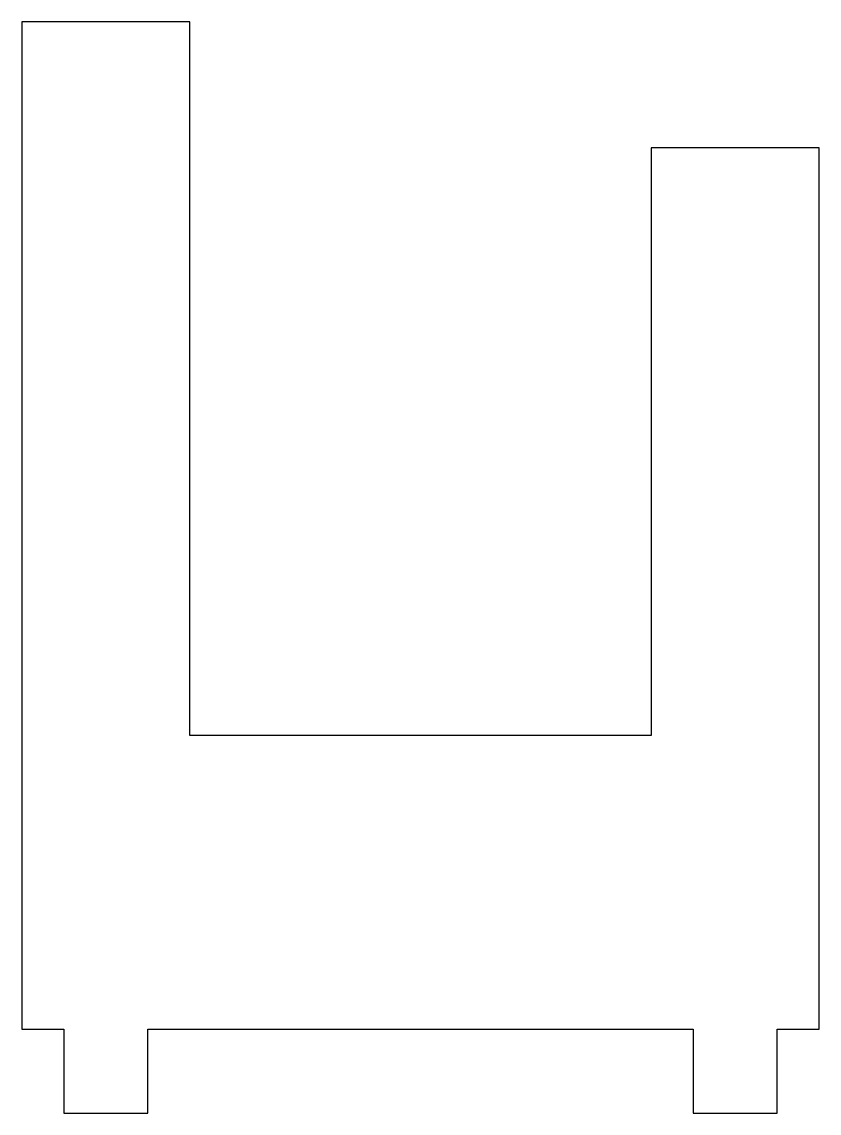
# Model space of a CAD drawing. Extents: x 0 to 19, y 0 to 26.
import ezdxf

# ---------------------------------------------------------------- set-up
doc = ezdxf.new("R2010")
doc.units = 0
doc.layers.add('Layer_1', color=7, linetype='CONTINUOUS')

msp = doc.modelspace()

# ---------------------------------------------------------------- linework, layer by layer
at = {"layer": 'Layer_1', "color": 7}
for p, q in [((0.000054, 26), (0, 2.000138)), ((4.000221, 26), (0.000054, 26)), ((4.00017, 9.000012), (4.000221, 26)), ((15.000503, 23), (15.000221, 9.000012)), ((19.00012, 23), (15.000503, 23)), ((18.999838, 2.000138), (19.00012, 23)), ((15.000221, 9.000012), (4.00017, 9.000012)), ((0, 2.000138), (1.000001, 2.000138)), ((1.000001, 2.000138), (1.000108, 0.000001)), ((3.000107, 0.000001), (3, 2.000138)), ((3, 2.000138), (15.999999, 2.000138)), ((15.999999, 2.000138), (16.000103, 0.000001)), ((18.000105, 0.000001), (18.000001, 2.000138)), ((18.000001, 2.000138), (18.999838, 2.000138)), ((1.000108, 0.000001), (3.000107, 0.000001)), ((16.000103, 0.000001), (18.000105, 0.000001))]:
    msp.add_line(p, q, dxfattribs=at)

doc.saveas('drawing.dxf')
